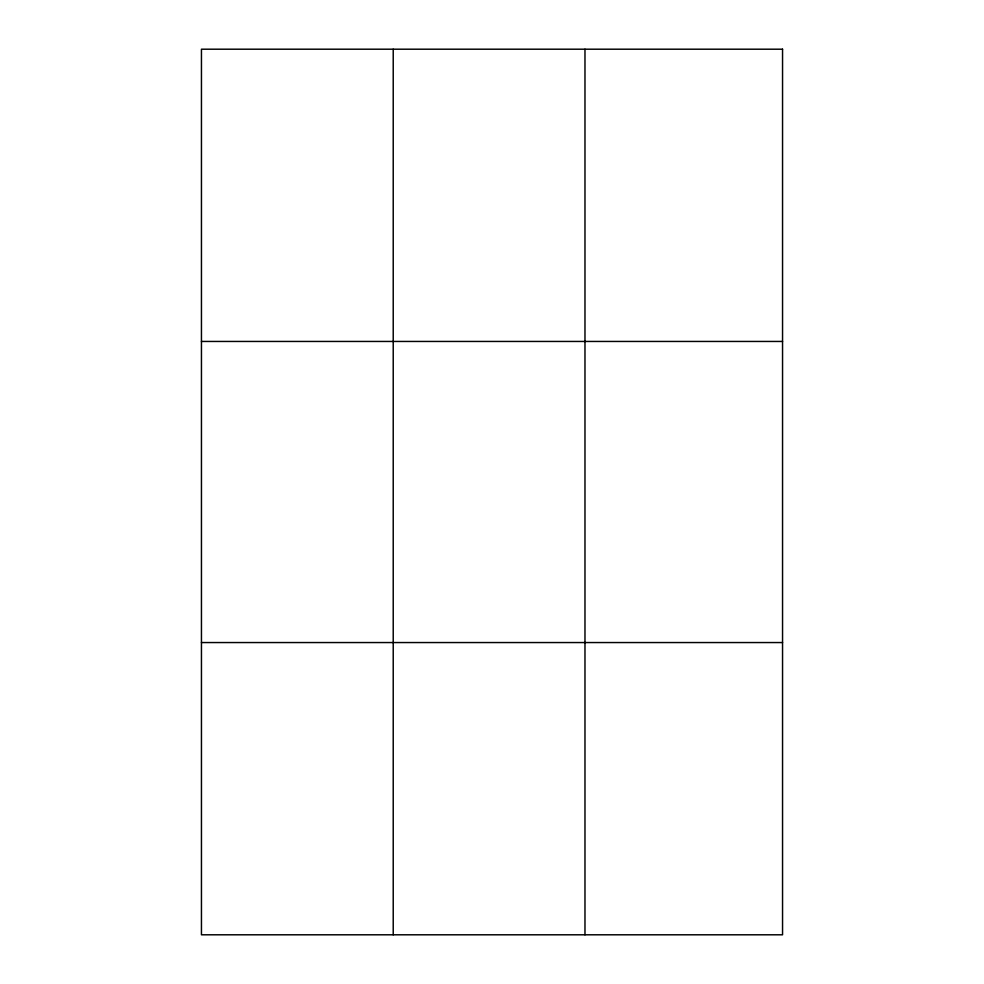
<?xml version="1.0" encoding="UTF-8"?>
<svg xmlns="http://www.w3.org/2000/svg" width="984" height="984" viewBox="0 0 984 984"><rect width="100%" height="100%" fill="white"/><g stroke="black" fill="none" stroke-linecap="round" stroke-linejoin="round"><path stroke-width="1.48" d="M393.219 49.2L393.219 934.8M584.976 49.2L584.976 934.8M201.449 341.448L782.551 341.448M201.449 642.552L782.551 642.552M782.551 49.2L782.551 934.8L201.449 934.8L201.449 49.2L782.551 49.2"/></g></svg>
